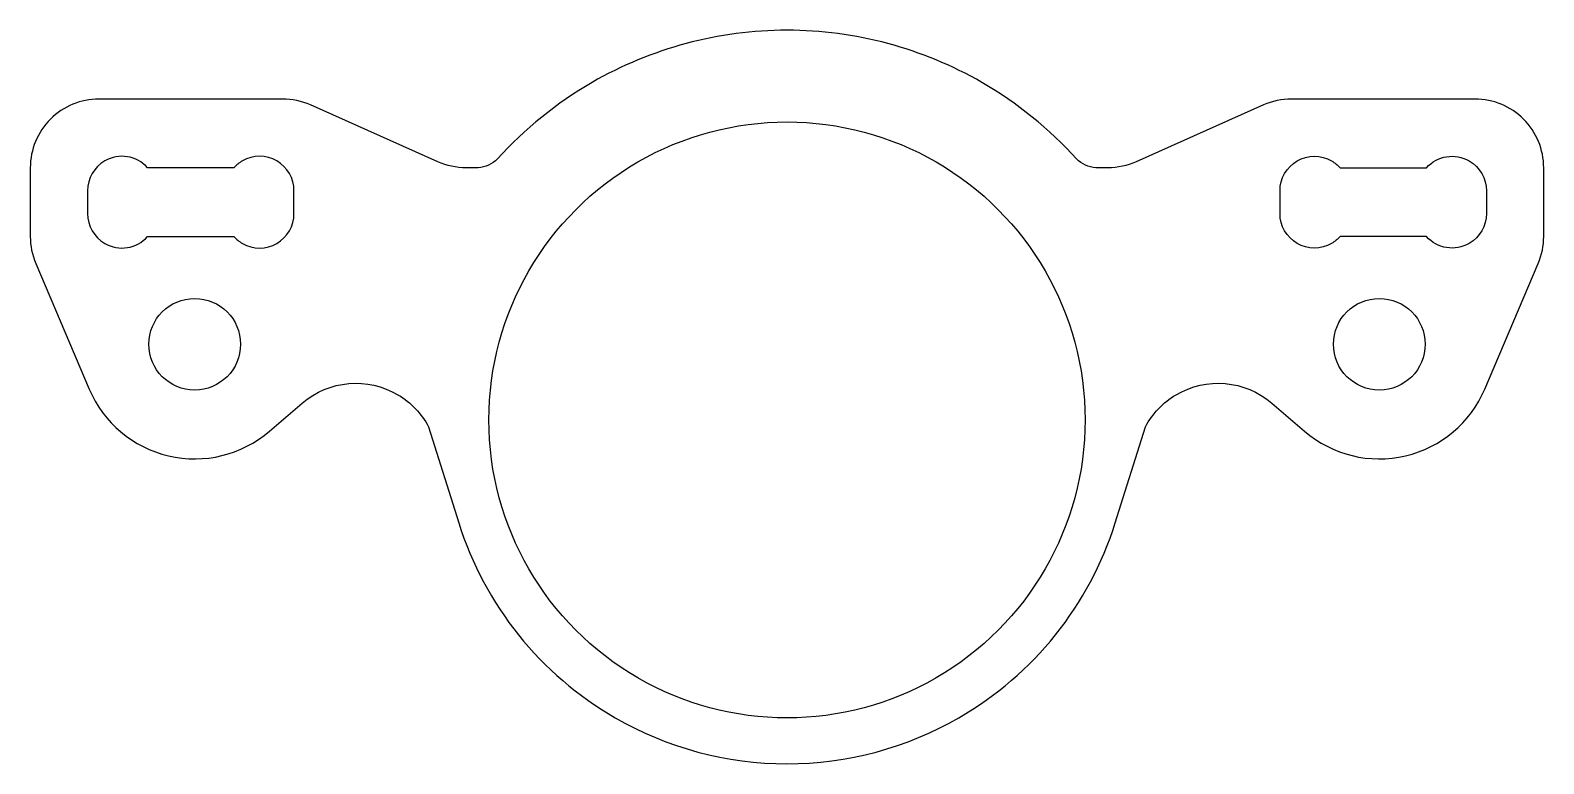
# Model space of a CAD drawing. Header units: millimetres. Extents: x -16.5 to 16.5, y 1 to 17.
import ezdxf

# ---------------------------------------------------------------- set-up
doc = ezdxf.new("R2010")
doc.units = ezdxf.units.MM
doc.layers.add('SupportsMoteurs', color=70, linetype='Continuous')

msp = doc.modelspace()

# ---------------------------------------------------------------- linework, layer by layer
at = {"layer": 'SupportsMoteurs'}
for points in [[(7.814, 8.351, -0.136658), (8.482, 9.048, -0.321451), (10.572, 8.866), (11.287, 8.253, 0.50737), (15.216, 9.172), (16.381, 11.913, 0.10078), (16.5, 12.5), (16.5, 14, 0.414214), (15, 15.5), (11, 15.5, 0.105331), (10.389, 15.37), (7.611, 14.13, -0.105331), (7, 14), (6.731, 14, -0.177993), (6.316, 14.188, 0.078678), (4.25, 15.861, 0.131652), (0, 17, 0.131652), (-4.25, 15.861, 0.078678), (-6.316, 14.188, -0.177993), (-6.731, 14), (-7, 14, -0.105331), (-7.611, 14.13), (-10.389, 15.37, 0.105331), (-11, 15.5), (-15, 15.5, 0.414214), (-16.5, 14), (-16.5, 12.5, 0.10078), (-16.381, 11.913), (-15.216, 9.172, 0.50737), (-11.287, 8.253), (-10.572, 8.866, -0.321451), (-8.482, 9.048, -0.136658), (-7.814, 8.351), (-7.156, 6.254, 0.187942), (-3.75, 2.005, 0.131652), (0, 1, 0.131652), (3.75, 2.005, 0.187942), (7.156, 6.254)], [(0, 2, -0.131652), (-3.25, 2.871, -0.57735), (-3.25, 14.129, -0.131652), (0, 15, -0.131652), (3.25, 14.129, -0.57735), (3.25, 2.871, -0.131652)], [(-10.75, 13.5, 0.57735), (-11.875, 14.15, 0.079535), (-12.059, 14), (-13.941, 14, 0.35505), (-14.875, 14.15, 0.267949), (-15.25, 13.5), (-15.25, 13, 0.267949), (-14.875, 12.35, 0.35505), (-13.941, 12.5), (-12.059, 12.5, 0.079535), (-11.875, 12.35, 0.57735), (-10.75, 13)], [(10.75, 13.5, -0.57735), (11.875, 14.15, -0.079535), (12.059, 14), (13.941, 14, -0.35505), (14.875, 14.15, -0.267949), (15.25, 13.5), (15.25, 13, -0.267949), (14.875, 12.35, -0.35505), (13.941, 12.5), (12.059, 12.5, -0.079535), (11.875, 12.35, -0.57735), (10.75, 13)]]:
    msp.add_lwpolyline(points, format="xyb", close=True, dxfattribs=at)
for centre in [(-12.915, 10.15), (12.915, 10.15)]:
    msp.add_circle(centre, 1, dxfattribs=at)

doc.saveas('drawing.dxf')
